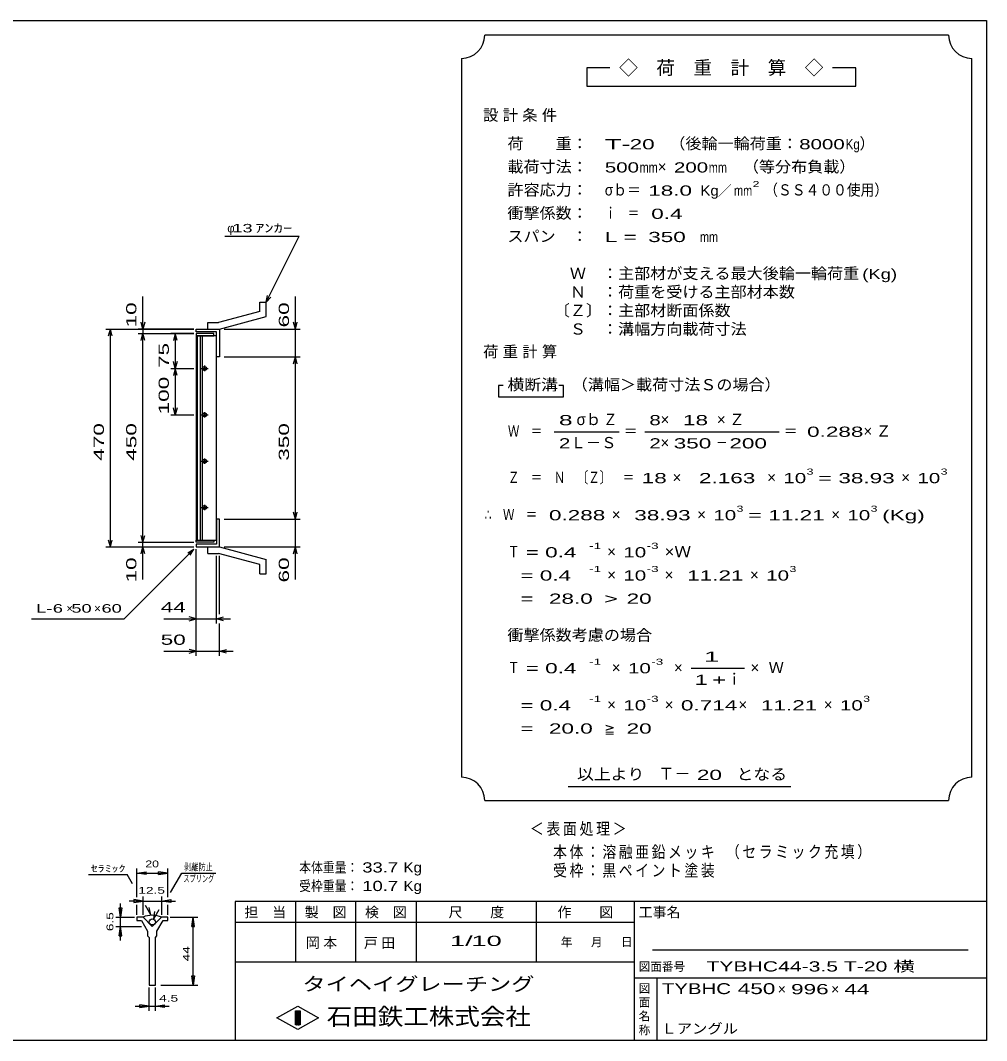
# Model space of a CAD drawing. Units: millimetres, scale not verified. Extents: x -1820 to 1724, y -1285 to 1059.
# Drawn here: x -359 to 1724, y -1141 to 1059 of the extents above; entities that cross this region are included whole.
import ezdxf
from ezdxf.enums import TextEntityAlignment as Align

# ---------------------------------------------------------------- set-up
doc = ezdxf.new("R2010")
doc.units = ezdxf.units.MM
doc.header["$LTSCALE"] = 10
for name, color, linetype, lineweight in [('0_2', 150, 'Continuous', 25), ('16', 3, 'Continuous', 25), ('19', 6, 'Continuous', 25), ('22', 2, 'Continuous', 25), ('32', 4, 'Continuous', 25)]:
    doc.layers.add(name, color=color, linetype=linetype, lineweight=lineweight)
doc.styles.add('ベクトル', font='')
doc.styles.get('ベクトル').set_extended_font_data('ベクトル')

msp = doc.modelspace()

# ---------------------------------------------------------------- linework, layer by layer
at = {"layer": '0_2'}
for p, q in [((-1736, 1059), (1724, 1059)), ((1724, 1059), (1724, -1141)), ((1724, -841), (104, -841)), ((104, -841), (104, -1141)), ((234, -841), (234, -971)), ((364, -971), (364, -841)), ((494, -841), (494, -971)), ((754, -971), (754, -841)), ((964, -841), (964, -1141)), ((964, -886), (104, -886)), ((1684, -946), (1004, -946)), ((104, -971), (964, -971)), ((964, -1006), (1724, -1006)), ((1014, -1141), (1014, -1006)), ((194, -1092), (239, -1067)), ((234, -1077), (244, -1077)), ((234, -1107), (234, -1077)), ((234, -1077), (236, -1077)), ((236, -1077), (236, -1107)), ((238, -1107), (238, -1077)), ((238, -1077), (240, -1077)), ((239, -1067), (284, -1092)), ((240, -1077), (240, -1107)), ((242, -1107), (242, -1077)), ((242, -1077), (244, -1077)), ((244, -1077), (244, -1107)), ((244, -1077), (244, -1107)), ((239, -1117), (194, -1092)), ((284, -1092), (239, -1117)), ((244, -1107), (234, -1107)), ((236, -1107), (238, -1107)), ((240, -1107), (242, -1107)), ((1724, -1141), (-1736, -1141))]:
    msp.add_line(p, q, dxfattribs=at)
at = {"layer": '16'}
for p, q in [((58, 383.5), (20, 383.5)), ((20, 383.5), (20, 379)), ((20, 379), (58, 379)), ((20, 379), (20, -62)), ((64, 379), (20, 379)), ((22, 379), (22, -62)), ((29, -62), (29, 379)), ((33, 379), (33, -62)), ((58, 379), (58, 383.5)), ((64, -62), (64, 379)), ((30, 308.5), (46, 308.5)), ((40, 311.5), (36, 311.5)), ((38, 314.5), (38, 302.5)), ((36, 305.5), (40, 305.5)), ((30, 208.5), (46, 208.5)), ((40, 211.5), (36, 211.5)), ((36, 205.5), (40, 205.5)), ((38, 214.5), (38, 202.5)), ((40, 111.5), (36, 111.5)), ((38, 114.5), (38, 102.5)), ((30, 108.5), (46, 108.5)), ((36, 105.5), (40, 105.5)), ((30, 8.5), (46, 8.5)), ((40, 11.5), (36, 11.5)), ((36, 5.5), (40, 5.5)), ((38, 14.5), (38, 2.5)), ((20, -62), (58, -62)), ((20, -66.5), (20, -62)), ((20, -62), (64, -62)), ((58, -62), (58, -66.5)), ((58, -66.5), (20, -66.5))]:
    msp.add_line(p, q, dxfattribs=at)
for centre, radius, start, end in [((36, 308.5), 3, 90, 270), ((38, 308.5), 4, 46.6, 133.4), ((40, 308.5), 3, 270, 90), ((38, 308.5), 4, 226.6, 313.4), ((36, 208.5), 3, 90, 270), ((38, 208.5), 4, 46.6, 133.4), ((38, 208.5), 4, 226.6, 313.4), ((40, 208.5), 3, 270, 90), ((36, 108.5), 3, 90, 270), ((38, 108.5), 4, 46.6, 133.4), ((40, 108.5), 3, 270, 90), ((38, 108.5), 4, 226.6, 313.4), ((36, 8.5), 3, 90, 270), ((38, 8.5), 4, 46.6, 133.4), ((38, 8.5), 4, 226.6, 313.4), ((40, 8.5), 3, 270, 90)]:
    msp.add_arc(centre, radius, start, end, dxfattribs=at)
at = {"layer": '19'}
for p, q in [((157, 451.5), (171, 451.5)), ((157, 431.5), (157, 451.5)), ((171, 420.5), (171, 451.5)), ((157, 431.5), (68, 407.5)), ((70, 393.5), (171, 420.5)), ((45, 407.5), (68, 407.5)), ((45, 393.5), (45, 407.5)), ((20, 387.5), (20, 393.5)), ((20, 393.5), (69, 393.5)), ((64, 387.5), (20, 387.5)), ((45, 393.5), (70, 393.5)), ((64, 333.5), (64, 387.5)), ((69, 393.5), (70, 392.5)), ((70, 392.5), (70, 333.5)), ((70, 333.5), (64, 333.5)), ((70, -16.5), (64, -16.5)), ((64, -16.5), (64, -70.5)), ((70, -75.5), (70, -16.5)), ((20, -70.5), (20, -76.5)), ((64, -70.5), (20, -70.5)), ((20, -76.5), (69, -76.5)), ((45, -76.5), (70, -76.5)), ((45, -90.5), (45, -76.5)), ((69, -76.5), (70, -75.5)), ((70, -76.5), (171, -103.5)), ((45, -90.5), (68, -90.5)), ((157, -114.5), (68, -90.5)), ((171, -134.5), (171, -103.5)), ((157, -134.5), (157, -114.5)), ((157, -134.5), (171, -134.5))]:
    msp.add_line(p, q, dxfattribs=at)
at = {"layer": '22', "color": 4}
for p, q in [((1642, 1027), (642, 1027)), ((592, 977), (592, -573)), ((1692, -573), (1692, 977)), ((912, 957), (862, 957)), ((862, 957), (862, 917)), ((1442, 957), (1392, 957)), ((1442, 917), (1442, 957)), ((862, 917), (1442, 917)), ((82, 593.5), (242, 593.5)), ((171, 451.5), (242, 593.5)), ((-95, 393.5), (-95, 463.5)), ((171, 451.5), (174, 466.1)), ((171, 451.5), (181, 462.5)), ((234, 393.5), (234, 463.5)), ((-95, 393.5), (-99, 408.5)), ((-91, 408.5), (-95, 393.5)), ((234, 393.5), (230, 408.5)), ((234, 393.5), (238, 408.5)), ((-175, 393.5), (15, 393.5)), ((-169, 378.5), (-165, 393.5)), ((-161, 378.5), (-165, 393.5)), ((-165, -76.5), (-165, 393.5)), ((15, 393.5), (-105, 393.5)), ((-105, 383.5), (15, 383.5)), ((-99, 368.5), (-95, 383.5)), ((-95, 393.5), (-95, 383.5)), ((-91, 368.5), (-95, 383.5)), ((-95, -66.5), (-95, 383.5)), ((15, 383.5), (-35, 383.5)), ((-25, 383.5), (-29, 368.5)), ((-21, 368.5), (-25, 383.5)), ((-25, 383.5), (-25, 308.5)), ((80, 393.5), (244, 393.5)), ((234, 333.5), (234, 393.5)), ((80, 333.5), (244, 333.5)), ((230, 318.5), (234, 333.5)), ((238, 318.5), (234, 333.5)), ((234, -16.5), (234, 333.5)), ((-35, 308.5), (15, 308.5)), ((-25, 308.5), (-29, 323.5)), ((-25, 308.5), (-29, 293.5)), ((-21, 323.5), (-25, 308.5)), ((-21, 293.5), (-25, 308.5)), ((-25, 308.5), (-25, 208.5)), ((682, 272), (672, 272)), ((672, 272), (672, 247)), ((812, 272), (802, 272)), ((812, 247), (812, 272)), ((672, 247), (812, 247)), ((-25, 208.5), (-29, 223.5)), ((-21, 223.5), (-25, 208.5)), ((-35, 208.5), (15, 208.5)), ((792, 172), (932, 172)), ((987, 172), (1277, 172)), ((80, -16.5), (244, -16.5)), ((234, -16.5), (230, -1.5)), ((234, -16.5), (238, -1.5)), ((234, -76.5), (234, -16.5)), ((-165, -76.5), (-169, -61.5)), ((-165, -76.5), (-161, -61.5)), ((-95, -66.5), (-99, -51.5)), ((-95, -66.5), (-91, -51.5)), ((-175, -76.5), (15, -76.5)), ((-135, -231.5), (15, -81.5)), ((-105, -66.5), (15, -66.5)), ((-105, -76.5), (15, -76.5)), ((-99, -91.5), (-95, -76.5)), ((-95, -76.5), (-95, -66.5)), ((-91, -91.5), (-95, -76.5)), ((-95, -146.5), (-95, -76.5)), ((2, -89.5), (15, -81.5)), ((7, -94.5), (15, -81.5)), ((20, -241.5), (20, -81.5)), ((20, -311.5), (20, -81.5)), ((80, -76.5), (244, -76.5)), ((230, -91.5), (234, -76.5)), ((238, -91.5), (234, -76.5)), ((234, -146.5), (234, -76.5)), ((64, -241.5), (64, -95.5)), ((70, -221.5), (70, -95.5)), ((-335, -231.5), (-135, -231.5)), ((-50, -231.5), (20, -231.5)), ((20, -231.5), (5, -227.5)), ((5, -235.5), (20, -231.5)), ((20, -231.5), (64, -231.5)), ((64, -231.5), (79, -227.5)), ((79, -235.5), (64, -231.5)), ((64, -231.5), (94, -231.5)), ((70, -311.5), (70, -241.5)), ((-50, -301.5), (20, -301.5)), ((20, -301.5), (5, -297.5)), ((5, -305.5), (20, -301.5)), ((20, -301.5), (70, -301.5)), ((70, -301.5), (85, -297.5)), ((85, -305.5), (70, -301.5)), ((70, -301.5), (100, -301.5)), ((1087, -338), (1202, -338)), ((822, -593), (1302, -593)), ((642, -623), (1642, -623))]:
    msp.add_line(p, q, dxfattribs=at)
for centre, start, end in [((592, 1027), 270, 0), ((1692, 1027), 180, 270), ((592, -623), 0, 90), ((1692, -623), 90, 180)]:
    msp.add_arc(centre, 50, start, end, dxfattribs=at)
at = {"layer": '32'}
for p, q in [((-108, -832), (-108, -770)), ((-41.33, -832), (-41.33, -770)), ((-212.33, -783), (-129, -783)), ((-117.33, -803), (-129, -783)), ((-108, -780), (-88, -777)), ((-88, -783), (-108, -780)), ((-108, -780), (-41.33, -780)), ((-88, -783), (-88, -777)), ((-41.33, -780), (-61.33, -777)), ((-61.33, -783), (-61.33, -777)), ((-61.33, -783), (-41.33, -780)), ((-35.33, -821.67), (-11, -779.67)), ((-11, -779.67), (62.34, -779.67)), ((-94.67, -870), (-94.67, -830)), ((-54.67, -830), (-54.67, -870)), ((-143, -875), (-146, -855)), ((-146, -855), (-140, -855)), ((-143, -875), (-143, -845)), ((-140, -855), (-143, -875)), ((-94.67, -840), (-124.67, -840)), ((-94.67, -840), (-114.67, -837)), ((-114.67, -837), (-114.67, -843)), ((-114.67, -843), (-94.67, -840)), ((-108, -870), (-108, -848)), ((-94.67, -840), (-54.67, -840)), ((-78, -870), (-89.67, -850)), ((-78, -870), (-81.67, -854.33)), ((-54.67, -840), (-34.67, -837)), ((-34.67, -843), (-54.67, -840)), ((-54.67, -840), (-24.67, -840)), ((-41.33, -870), (-41.33, -848)), ((-34.67, -837), (-34.67, -843)), ((-153, -875), (-113, -875)), ((-143, -895), (-143, -875)), ((-108, -875), (-108, -881.67)), ((-94.67, -875), (-108, -875)), ((-74.67, -895), (-94.67, -875)), ((-54.67, -875), (-74.67, -895)), ((-71.33, -878.33), (-60, -858.33)), ((-71.33, -878.33), (-69, -862.33)), ((-41.33, -875), (-54.67, -875)), ((-41.33, -881.67), (-41.33, -875)), ((-36.33, -875), (23.67, -875)), ((10.67, -895), (13.67, -875)), ((16.67, -895), (13.67, -875)), ((13.67, -1021.67), (13.67, -875)), ((-153, -895), (-98, -895)), ((-146, -915), (-143, -895)), ((-140, -915), (-143, -895)), ((-143, -925), (-143, -895)), ((-108, -881.67), (-98, -881.67)), ((-98, -881.67), (-84.67, -905)), ((-64.67, -905), (-51.33, -881.67)), ((-51.33, -881.67), (-41.33, -881.67)), ((10.67, -895), (16.67, -895)), ((-146, -915), (-140, -915)), ((-84.67, -905), (-84.67, -915)), ((-84.67, -915), (-81.33, -918.33)), ((-81.33, -918.33), (-81.33, -1021.67)), ((-68, -918.33), (-64.67, -915)), ((-68, -1021.67), (-68, -918.33)), ((-64.67, -915), (-64.67, -905)), ((13.67, -1021.67), (10.67, -1001.67)), ((10.67, -1001.67), (16.67, -1001.67)), ((16.67, -1001.67), (13.67, -1021.67)), ((-81.33, -1021.67), (-68, -1021.67)), ((-81.33, -1076.67), (-81.33, -1026.67)), ((-68, -1076.67), (-68, -1026.67)), ((-56.33, -1021.67), (23.67, -1021.67)), ((-111.33, -1066.67), (-81.33, -1066.67)), ((-81.33, -1066.67), (-101.33, -1063.67)), ((-101.33, -1069.67), (-101.33, -1063.67)), ((-101.33, -1069.67), (-81.33, -1066.67)), ((-81.33, -1066.67), (-68, -1066.67)), ((-68, -1066.67), (-48, -1063.67)), ((-48, -1069.67), (-68, -1066.67)), ((-68, -1066.67), (-38, -1066.67)), ((-48, -1069.67), (-48, -1063.67))]:
    msp.add_line(p, q, dxfattribs=at)
msp.add_circle((-74.67, -885), 6.67, dxfattribs=at)
msp.add_arc((-75, -920.68), 50, 66, 113, dxfattribs=at)

# ---------------------------------------------------------------- texts
at = {"layer": '0_2', "style": 'ベクトル'}
for s, height, p in [('担\u3000当', 21.99, (124, -864)), ('製\u3000図', 21.99, (254, -864)), ('検\u3000図', 21.99, (384, -864)), ('尺\u3000\u3000度', 21.99, (564, -864)), ('作\u3000\u3000図', 21.99, (799, -864)), ('工事名', 21.99, (974, -864)), ('年', 18.33, (806, -928.5)), ('月', 18.33, (871, -928.5)), ('日', 18.33, (936, -928.5)), ('図面番号', 18.33, (974, -981.5)), ('図', 18.33, (974, -1028.5)), ('面', 18.33, (974, -1058.5)), ('名', 18.33, (974, -1088.5)), ('称', 18.33, (974, -1118.5))]:
    msp.add_text(s, height=height, dxfattribs=at).set_placement(p, align=Align.MIDDLE_LEFT)
at = {"layer": '0_2', "color": 222, "style": 'ベクトル'}
for s, height, width, p in [('タイヘイグレーチング', 29.33, 1.25, (249, -1019)), ('石田鉄工株式会社', 36.66, 1.1, (301.5, -1089))]:
    msp.add_text(s, height=height, dxfattribs=dict(at, width=width)).set_placement(p, align=Align.MIDDLE_LEFT)
at = {"layer": '22', "style": 'ベクトル'}
for s, height, p in [('◇\u3000荷\u3000重\u3000計\u3000算\u3000◇', 29.33, (932, 957)), ('）', 24.19, (1450, 793.5)), ('×', 24.19, (1015, 743.5)), ('／', 21.99, (1144.5, 692)), ('φ', 18.33, (87, 611)), ('σｂ', 24.19, (840, 198.5)), ('×', 24.19, (1021, 198.5)), ('Ｌ－Ｓ', 24.19, (827, 148.5)), ('×', 24.19, (1021, 148.5)), ('×', 24.19, (1047, 73.5)), ('×', 24.19, (1251, 73.5)), ('×', 24.19, (1540, 73.5)), ('×', 24.19, (916, -6.5)), ('×', 24.19, (1100, -6.5)), ('×', 24.19, (1389, -6.5)), ('×', 24.19, (906, -86.5)), ('×', 24.19, (906, -136.5)), ('×', 24.19, (1030, -136.5)), ('×', 24.19, (1214, -136.5)), ('×', 18.33, (-260, -209)), ('×', 18.33, (-200, -209)), ('×', 24.19, (916, -336.5)), ('×', 24.19, (1050, -336.5)), ('×', 24.19, (1215, -336.5)), ('Ｗ', 24.19, (1254, -336.5)), ('ｉ', 24.19, (1163.5, -361.5)), ('×', 24.19, (906, -416.5)), ('×', 24.19, (1030, -416.5)), ('×', 24.19, (1189, -416.5)), ('×', 24.19, (1373, -416.5)), ('≧', 21.99, (899.5, -468)), ('Ｔ－', 25.66, (1016, -565.5)), ('×', 21.99, (1274, -1030)), ('×', 21.99, (1389, -1030))]:
    msp.add_text(s, height=height, dxfattribs=at).set_placement(p, align=Align.MIDDLE_LEFT)
for s, height, width, p in [('荷\u3000\u3000重：\u3000', 24.19, 1.05, (691, 793.5)), ('T-', 21.99, 2, (901, 792)), (' 20 ', 21.99, 1.65, (941, 792)), ('（後輪一輪荷重：', 24.19, 1.05, (1040, 793.5)), ('8000', 21.99, 1.5, (1320, 792)), ('Kg', 21.99, 0.85, (1420, 792)), ('載荷寸法：\u3000', 24.19, 1.05, (691, 743.5)), ('500', 21.99, 1.5, (901, 742)), ('mm', 21.99, 0.8, (976, 742)), ('200', 21.99, 1.5, (1050, 742)), ('mm', 21.99, 0.8, (1125, 742)), ('\u3000（等分布負載）', 24.19, 1.05, (1164, 743.5)), ('許容応力：\u3000', 24.19, 1.05, (691, 693.5)), ('σｂ＝', 24.19, 0.9, (901, 693.5)), ('2', 13.2, 1.5, (1219.5, 706)), ('（ＳＳ４００使用）', 24.19, 0.9, (1244.5, 693.5)), (' 18.0', 21.99, 1.65, (981, 692)), ('Kg', 21.99, 1.1, (1107, 692)), ('mm', 21.99, 0.8, (1179.5, 692)), ('衝撃係数：\u3000', 24.19, 1.05, (691, 643.5)), ('ｉ\u3000＝\u3000', 24.19, 0.75, (901, 643.5)), ('0.4', 21.99, 1.65, (1001, 642)), (' 13 ', 18.33, 1.6, (87, 611)), ('ｱﾝｶｰ', 18.33, 1.6, (147, 611)), ('スパン\u3000：\u3000', 24.19, 1.05, (691, 593.5)), ('L = ', 21.99, 1.65, (901, 592)), (' 350 ', 21.99, 1.65, (981, 592)), ('mm', 21.99, 0.8, (1106, 592)), ('\u3000Ｗ\u3000：主部材が支える最大後輪一輪荷重', 24.19, 1.05, (791, 513.5)), ('(Kg)', 21.99, 1.35, (1456, 512)), ('\u3000Ｎ\u3000：荷重を受ける主部材本数', 24.19, 1.05, (791, 473.5)), ('〔Ｚ〕：主部材断面係数', 24.19, 1.05, (791, 433.5)), ('\u3000Ｓ\u3000：溝幅方向載荷寸法', 24.19, 1.05, (791, 393.5)), ('横断溝', 24.19, 1.1, (691, 273.5)), ('\u3000（溝幅＞載荷寸法Ｓの場合）', 24.19, 1.05, (795, 273.5)), ('8', 21.99, 1.8, (802, 197)), ('Ｚ', 24.19, 0.9, (898, 198.5)), ('8', 21.99, 1.5, (997, 197)), (' 18 ', 21.99, 1.65, (1056, 197)), ('Ｗ\u3000＝', 24.19, 0.75, (692, 173.5)), ('＝', 24.19, 0.9, (942, 173.5)), ('＝', 24.19, 0.9, (1287, 173.5)), ('0.288', 21.99, 1.65, (1337, 172)), ('2', 21.99, 1.5, (802, 147)), ('2', 21.99, 1.5, (997, 147)), (' 350 ', 21.99, 1.65, (1036, 147)), (' 200 ', 21.99, 1.65, (1156, 147)), ('－', 24.19, 0.75, (1141, 148.5)), ('Ｚ\u3000＝\u3000Ｎ\u3000〔Ｚ〕\u3000＝', 24.19, 0.75, (692, 73.5)), ('3', 13.2, 1.5, (1336, 86)), ('3', 13.2, 1.5, (1625, 86)), (' 18 ', 21.99, 1.65, (967, 72)), ('  2.163', 21.99, 1.65, (1077, 72)), ('10', 21.99, 1.5, (1286, 72)), ('=', 21.99, 1.7, (1361, 72)), (' 38.93', 21.99, 1.65, (1391, 72)), ('10', 21.99, 1.5, (1575, 72)), ('∴\u3000Ｗ\u3000＝', 24.19, 0.75, (642, -6.5)), (' 0.288', 21.99, 1.65, (767, -8)), (' 38.93', 21.99, 1.65, (951, -8)), ('10', 21.99, 1.5, (1135, -8)), ('3', 13.2, 1.5, (1185, 6)), (' 11.21', 21.99, 1.65, (1240, -8)), ('10', 21.99, 1.5, (1424, -8)), ('3', 13.2, 1.5, (1474, 6)), ('(Kg)', 21.99, 1.65, (1499, -8)), ('=', 21.99, 1.7, (1210, -8)), ('Ｔ', 24.19, 0.75, (692, -86.5)), (' = 0.4', 21.99, 1.65, (717, -88)), ('-1', 13.2, 1.65, (867, -74)), ('10', 21.99, 1.5, (941, -88)), ('-3', 13.2, 1.65, (991, -74)), ('×Ｗ', 24.19, 1.1, (1030, -86.5)), ('  = 0.4', 21.99, 1.65, (692, -138)), ('-1', 13.2, 1.65, (867, -124)), ('10', 21.99, 1.5, (941, -138)), ('-3', 13.2, 1.65, (991, -124)), (' 11.21', 21.99, 1.65, (1065, -138)), ('10', 21.99, 1.5, (1249, -138)), ('3', 13.2, 1.5, (1299, -124)), (' 44 ', 21.99, 1.65, (-70, -206.5)), ('  =', 21.99, 1.65, (692, -188)), (' 28.0', 21.99, 1.65, (767, -188)), ('>', 21.99, 1.7, (899.5, -188)), (' 20 ', 21.99, 1.65, (934.5, -188)), ('L-', 18.33, 1.6, (-325, -209)), (' 6 ', 18.33, 1.6, (-300, -209)), (' 50 ', 18.33, 1.6, (-260, -209)), (' 60 ', 18.33, 1.6, (-195, -209)), ('衝撃係数考慮の場合', 24.19, 1.05, (691, -266.5)), (' 50 ', 21.99, 1.65, (-70, -276.5)), ('Ｔ', 24.19, 0.75, (692, -336.5)), (' = 0.4', 21.99, 1.65, (717, -338)), ('-1', 13.2, 1.65, (867, -324)), ('10', 21.99, 1.5, (951, -338)), ('-3', 13.2, 1.65, (1001, -324)), ('  = 0.4', 21.99, 1.65, (692, -418)), ('-1', 13.2, 1.65, (867, -404)), ('10', 21.99, 1.5, (941, -418)), ('-3', 13.2, 1.65, (991, -404)), ('0.714', 21.99, 1.65, (1065, -418)), (' 11.21', 21.99, 1.65, (1224, -418)), ('10', 21.99, 1.5, (1408, -418)), ('3', 13.2, 1.5, (1458, -404)), (' 20.0', 21.99, 1.65, (767, -468)), (' 20 ', 21.99, 1.65, (934.5, -468)), ('  =', 21.99, 1.65, (692, -468)), ('以上より\u3000', 24.19, 1.1, (841, -566.5)), (' 20 ', 21.99, 1.65, (1086, -568)), ('となる', 24.19, 1.1, (1185, -566.5)), ('本体重量：', 21.99, 0.85, (242, -767.5)), (' 33.7', 21.99, 1.35, (367, -767.5)), ('Kg', 21.99, 1.1, (467, -767.5)), ('受枠重量：', 21.99, 0.85, (242, -807.5)), (' 10.7', 21.99, 1.35, (367, -807.5)), ('Kg', 21.99, 1.1, (467, -807.5)), ('1/', 21.99, 2, (567, -926)), (' 10 ', 21.99, 2, (597, -926)), ('TYBHC44-3.5 T-20 横', 21.99, 1.55, (1120, -981)), ('TYBHC', 23.46, 1.4, (1024, -1029)), (' 450 ', 23.46, 1.55, (1174, -1029)), (' 996 ', 21.99, 1.65, (1289, -1030)), (' 44 ', 21.99, 1.65, (1404, -1030)), ('Ｌアングル', 21.99, 1.1, (1023, -1115))]:
    msp.add_text(s, height=height, dxfattribs=dict(at, width=width)).set_placement(p, align=Align.MIDDLE_LEFT)
at = {"layer": '22', "style": 'ベクトル', "width": 1.65}
for s, p in [(' 10 ', (-120, 383.5)), (' 60 ', (209, 383.5)), (' 75 ', (-50, 296)), (' 100 ', (-50, 196)), (' 470 ', (-190, 96)), (' 450 ', (-120, 96)), (' 350 ', (209, 96)), (' 10 ', (-120, -166.5)), (' 60 ', (209, -166.5))]:
    msp.add_text(s, height=21.99, rotation=90, dxfattribs=at).set_placement(p, align=Align.MIDDLE_LEFT)
at = {"layer": '22', "attachment_point": 4, "style": 'ベクトル'}
for s, insert, char_height in [('\\T1.28;設計条件', (638.5, 853.5), 24.19), ('\\T1.28;荷重計算', (638.5, 343.5), 24.19), ('\\T1.42;×Ｚ', (1142.5, 198.5), 24.19), ('\\T1.42;×Ｚ', (1458.5, 173.5), 24.19), ('\\T1.25;\\W2;\\~1\\~', (1094.5, -313), 21.99), ('\\T1.33;\\W1.75;1+', (1094.5, -363), 21.99), ('\\T1.2;\\W0.85;＜表面処理＞', (739.5, -685.5), 25.66), ('\\T1.19;\\W0.85;本体：溶融亜鉛メッキ', (789.5, -735.5), 25.66), ('\\T1.19;\\W0.85;（セラミック充填）', (1162, -735.5), 25.66), ('\\T1.19;\\W0.85;受枠：黒ペイント塗装', (789.5, -775.5), 25.66), ('\\T1.25;岡本\u3000', (256.5, -931), 21.99), ('\\T1.25;戸田\u3000', (381.5, -931.5), 21.99)]:
    msp.add_mtext(s, dxfattribs=dict(at, insert=insert, char_height=char_height))
at = {"layer": '32', "color": 2, "style": 'ベクトル'}
for s, width, p in [('ｾﾗﾐｯｸ', 1.5, (-207.33, -770)), ('20', 1.35, (-89.67, -760)), ('剥離防止', 0.75, (-6, -766.67)), ('スプリング', 0.65, (-7.66, -791.67)), ('12.5', 1.5, (-104.67, -817)), (' 4.5 ', 1.5, (-68, -1049.67))]:
    msp.add_text(s, height=14.66, dxfattribs=dict(at, width=width)).set_placement(p, align=Align.MIDDLE_LEFT)
at = {"layer": '32', "color": 2, "style": 'ベクトル', "width": 1.5}
for s, p in [('6.5', (-166, -905)), (' 44 ', (-1.33, -978.33))]:
    msp.add_text(s, height=14.66, rotation=90, dxfattribs=at).set_placement(p, align=Align.MIDDLE_LEFT)

doc.saveas('drawing.dxf')
